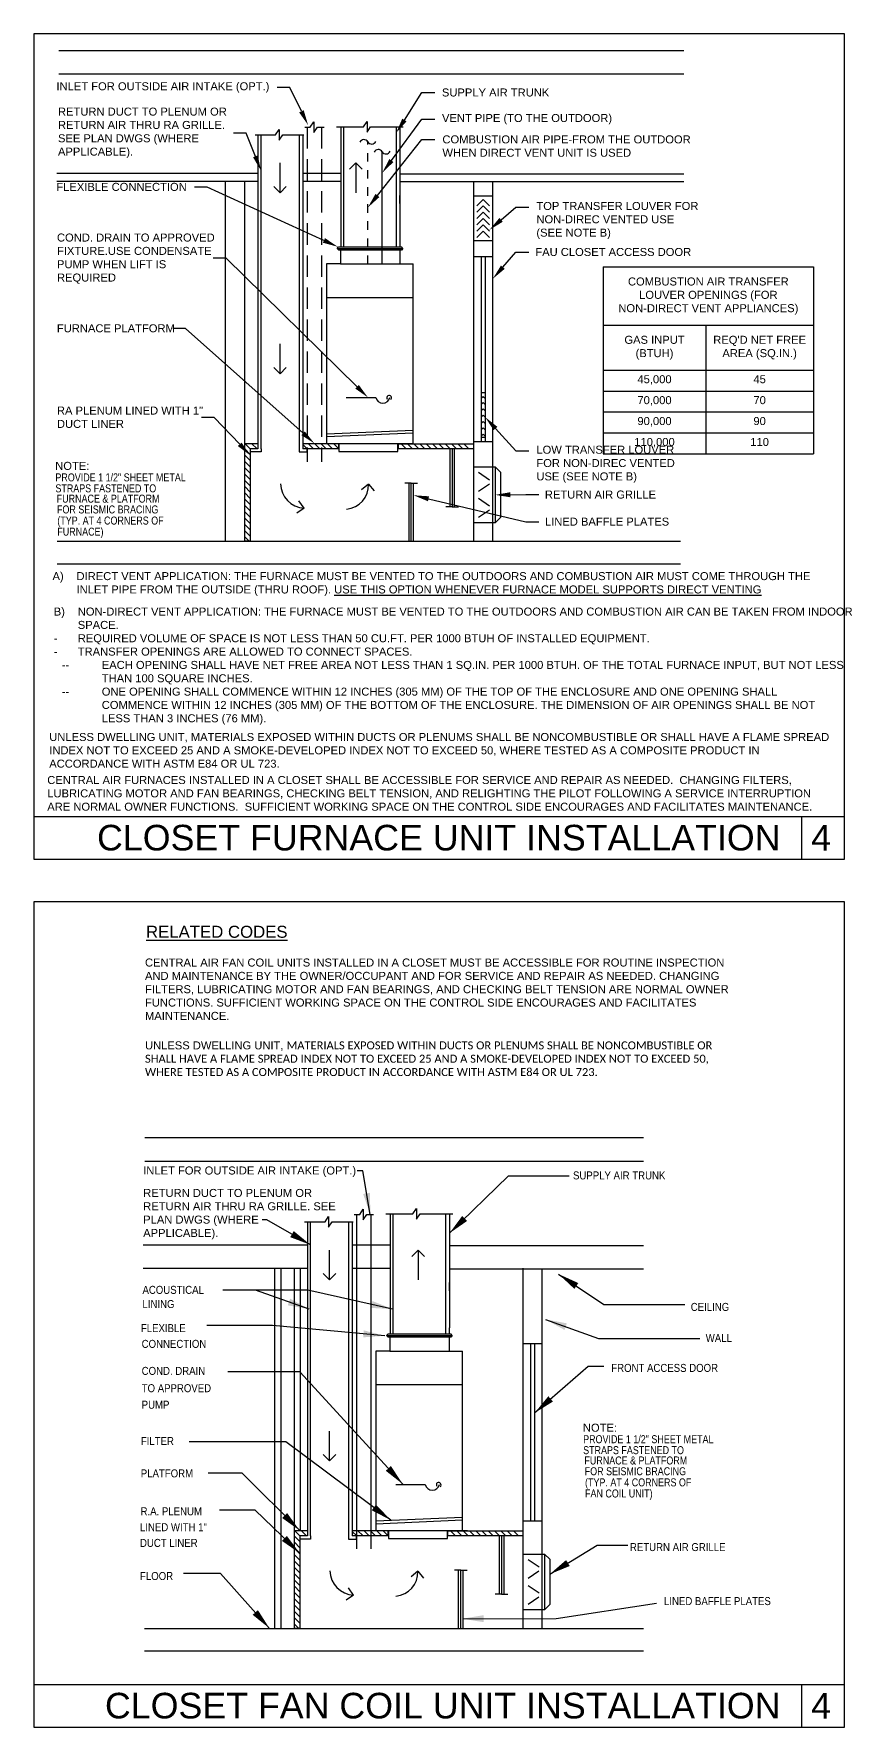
# Model space of a CAD drawing. Header units: inches. Extents: x -22 to 145, y -20 to 61.
# Drawn here: x 76.65 to 86.24, y 27.85 to 47.69 of the extents above; entities that cross this region are included whole.
import ezdxf
from ezdxf import colors
from ezdxf.entities.mleader import LeaderData, LeaderLine
from ezdxf.math import Vec2, Vec3

# ---------------------------------------------------------------- set-up
doc = ezdxf.new("R2010")
doc.units = ezdxf.units.IN
doc.header["$MEASUREMENT"] = 0
doc.linetypes.add('DASH', pattern=[0.25, 0.125, -0.125])
doc.linetypes.add('DASHED2', pattern=[0.375, 0.25, -0.125])
for name, color, linetype in [('GEC_BORDER', 2, 'Continuous'), ('M-DET-MEDIUM', 3, 'Continuous'), ('M-DET-TXT', 2, 'Continuous'), ('M-DET-WIDE', 255, 'Continuous'), ('M-text', 2, 'Continuous'), ('NORM', 3, 'Continuous'), ('TEXT', 2, 'Continuous')]:
    doc.layers.add(name, color=color, linetype=linetype)
doc.styles.add('ARC-TEXT', font='arial.ttf', dxfattribs={"width": 1.00018, "height": 0.0938})
doc.styles.get("Standard").update_dxf_attribs({"font": 'arial.ttf'})
doc.styles.add('TITLE1', font='arial.ttf')
doc.dimstyles.new('Standard 2', dxfattribs={"dimtxt": 0.18, "dimasz": 0.18, "dimexe": 0.18, "dimexo": 0.0625, "dimgap": 0.09, "dimtad": 0, "dimtih": 1, "dimtoh": 1, "dimdec": 4, "dimzin": 0, "dimdsep": 46, "dimtxsty": 'Standard', "dimcen": 0.09, "dimadec": 0, "dimazin": 0, "dimtfac": 1, "dimtdec": 4, "dimtofl": 0, "dimtmove": 0, "dimatfit": 3, "dimfxl": 1, "dimtolj": 1, "dimtzin": 0, "dimarcsym": 0})

# ---------------------------------------------------------------- blocks, each defined once
blk = doc.blocks.new('*X1106')
at = {"color": 0}
for p, q in [((747.1, 370.2), (741.4, 375.8)), ((754.1, 370.2), (748.5, 375.8)), ((761.2, 370.2), (755.6, 375.8)), ((768.3, 370.2), (762.6, 375.8)), ((775.4, 370.2), (769.7, 375.8)), ((782.4, 370.2), (776.8, 375.8)), ((789.5, 370.2), (783.8, 375.8)), ((796.6, 370.2), (790.9, 375.8)), ((803.6, 370.2), (798, 375.8)), ((810.7, 370.2), (805.1, 375.8)), ((817.8, 370.2), (812.1, 375.8))]:
    blk.add_line(p, q, dxfattribs=at)
blk = doc.blocks.new('*T1118')
at = {"layer": 'M-DET-TXT', "color": 0, "linetype": 'ByBlock', "lineweight": -2, "transparency": 16777216}
for p, q in [((0, 0), (2.465, 0)), ((0, 0), (0, -2.189)), ((2.465, 0), (2.465, -2.189)), ((0, -0.682), (2.465, -0.682)), ((1.202, -0.682), (1.202, -2.189)), ((0, -1.209), (2.465, -1.209)), ((0, -1.454), (2.465, -1.454)), ((0, -1.699), (2.465, -1.699)), ((0, -1.944), (2.465, -1.944)), ((0, -2.189), (2.465, -2.189))]:
    blk.add_line(p, q, dxfattribs=at)
at = {"layer": 'M-DET-TXT', "color": 0, "transparency": 16777216}
for s, insert, char_height, width, attachment_point in [('COMBUSTION AIR TRANSFER LOUVER OPENINGS (FOR NON-DIRECT VENT APPLIANCES)', (1.232, -0.341), 0.09375, 2.34452, 5), ('GAS INPUT (BTUH)', (0.601, -0.946), 0.09375, 1.08199, 5), ("REQ'D NET FREE AREA (SQ.IN.)", (1.833, -0.946), 0.09375, 1.14254, 5), ('45,000', (0.601, -1.269), 0.0938, 1.08199, 2), ('45', (1.833, -1.269), 0.0938, 1.14254, 2), ('70,000', (0.601, -1.514), 0.0938, 1.08199, 2), ('70', (1.833, -1.514), 0.0938, 1.14254, 2), ('90,000', (0.601, -1.759), 0.0938, 1.08199, 2), ('90', (1.833, -1.759), 0.0938, 1.14254, 2), ('110,000', (0.601, -2.004), 0.0938, 1.08199, 2), ('110', (1.833, -2.004), 0.0938, 1.14254, 2)]:
    blk.add_mtext(s, dxfattribs=dict(at, insert=insert, char_height=char_height, width=width, attachment_point=attachment_point))
blk = doc.blocks.new('*X1105')
at = {"color": 0}
for p, q in [((747.1, 370.2), (741.4, 375.8)), ((754.1, 370.2), (748.5, 375.8)), ((761.2, 370.2), (755.6, 375.8)), ((768.3, 370.2), (762.6, 375.8)), ((775.4, 370.2), (769.7, 375.8)), ((782.4, 370.2), (776.8, 375.8)), ((789.5, 370.2), (783.8, 375.8)), ((796.6, 370.2), (790.9, 375.8)), ((803.6, 370.2), (798, 375.8)), ((810.7, 370.2), (805.1, 375.8)), ((817.8, 370.2), (812.1, 375.8))]:
    blk.add_line(p, q, dxfattribs=at)

msp = doc.modelspace()

# ---------------------------------------------------------------- linework, layer by layer
at = {"layer": 'GEC_BORDER', "color": 3}
for p, q in [((76.6472, 38.51848), (86.1472, 38.51848)), ((85.6472, 38.01848), (85.6472, 38.51848)), ((76.6472, 28.34848), (86.1472, 28.34848)), ((85.6472, 27.84848), (85.6472, 28.34848))]:
    msp.add_line(p, q, dxfattribs=at)
for points in [[(76.6472, 38.01848), (86.1472, 38.01848), (86.1472, 47.68848), (76.6472, 47.68848)], [(76.6472, 27.84848), (86.1472, 27.84848), (86.1472, 37.51848), (76.6472, 37.51848)]]:
    msp.add_lwpolyline(points, close=True, dxfattribs=at)
at = {"layer": 'M-DET-MEDIUM', "color": 3}
for p, q in [((79.27326, 46.50687), (79.27326, 42.82584)), ((79.30928, 42.82584), (79.30928, 46.50687)), ((79.7552, 46.50687), (79.7552, 42.82584)), ((79.80007, 46.50687), (79.80007, 42.82584)), ((79.53207, 45.82727), (79.53207, 46.17553)), ((80.42027, 46.17553), (80.34638, 46.10164)), ((80.42027, 46.17553), (80.42027, 45.82727)), ((80.42027, 46.17553), (80.49415, 46.10164)), ((78.89288, 42.889), (78.89288, 45.963)), ((79.1208, 42.889), (79.1208, 45.963)), ((79.53207, 45.82727), (79.45818, 45.90116)), ((79.53207, 45.82727), (79.60595, 45.90116)), ((81.80021, 45.963), (81.80021, 45.26339)), ((82.02602, 45.26339), (82.02602, 45.95678)), ((82.02602, 45.78651), (81.80021, 45.78651)), ((81.83957, 45.67344), (81.91311, 45.74698)), ((81.83957, 45.5999), (81.91311, 45.67344)), ((81.91311, 45.74698), (81.98665, 45.67344)), ((81.91311, 45.67344), (81.98665, 45.5999)), ((81.83957, 45.52636), (81.91311, 45.5999)), ((81.83957, 45.45282), (81.91311, 45.52636)), ((81.83957, 45.37787), (81.91311, 45.45141)), ((81.91311, 45.5999), (81.98665, 45.52636)), ((81.91311, 45.52636), (81.98665, 45.45282)), ((81.91311, 45.45141), (81.98665, 45.37787)), ((81.80021, 45.26339), (81.80021, 41.74268)), ((82.02602, 45.26339), (81.80021, 45.26339)), ((81.83957, 45.30433), (81.91311, 45.37787)), ((81.91311, 45.37787), (81.98665, 45.30433)), ((82.02602, 41.74268), (82.02602, 45.26339)), ((81.80021, 45.07951), (82.02602, 45.07951)), ((81.88976, 45.07951), (81.88976, 42.91035)), ((81.93595, 45.07951), (81.93595, 42.91035)), ((79.53207, 43.70639), (79.53207, 44.05464)), ((79.53207, 43.70639), (79.45818, 43.78027)), ((79.53207, 43.70639), (79.60595, 43.78027)), ((81.93595, 43.48081), (81.88976, 43.48081)), ((81.88976, 43.41792), (81.91311, 43.44127)), ((81.88976, 43.34438), (81.91311, 43.36774)), ((81.88976, 43.27084), (81.91311, 43.2942)), ((81.91311, 43.44127), (81.93595, 43.41843)), ((81.91311, 43.36774), (81.93595, 43.34489)), ((81.91311, 43.2942), (81.93595, 43.27136)), ((81.88976, 43.1973), (81.91311, 43.22066)), ((81.88976, 43.12236), (81.91311, 43.14571)), ((81.88976, 43.04882), (81.91311, 43.07217)), ((81.91311, 43.22066), (81.93595, 43.19782)), ((81.91311, 43.14571), (81.93595, 43.12287)), ((81.91311, 43.07217), (81.93595, 43.04933)), ((79.1208, 41.74268), (79.1208, 42.889)), ((79.1208, 42.889), (79.27326, 42.889)), ((79.18397, 42.82584), (79.12081, 42.889)), ((79.26276, 42.82584), (79.1996, 42.889)), ((79.80007, 42.889), (80.2179, 42.889)), ((79.85202, 42.82584), (79.80007, 42.87779)), ((79.92567, 42.82584), (79.86251, 42.889)), ((79.99933, 42.82584), (79.93617, 42.889)), ((80.07299, 42.82584), (80.00983, 42.889)), ((80.14664, 42.82584), (80.08348, 42.889)), ((80.2203, 42.82584), (80.15714, 42.889)), ((80.2179, 42.88566), (80.21456, 42.889)), ((80.2179, 42.889), (80.2179, 42.82584)), ((80.22218, 42.88648), (80.22218, 42.7951)), ((80.91448, 42.7951), (80.91448, 42.88648)), ((80.92115, 42.88479), (81.80021, 42.88479)), ((80.92115, 42.82584), (80.92115, 42.88479)), ((81.80021, 42.91035), (82.02602, 42.91035)), ((81.88976, 42.97528), (81.91311, 42.99863)), ((81.93595, 42.95769), (81.88976, 42.95769)), ((81.91311, 42.99863), (81.93595, 42.97579)), ((79.18397, 42.76184), (79.1208, 42.825)), ((79.18397, 42.68818), (79.1208, 42.75135)), ((79.18397, 42.61452), (79.1208, 42.67769)), ((79.18397, 42.82584), (79.18397, 41.74268)), ((79.27326, 42.82584), (79.18397, 42.82584)), ((79.30928, 42.78982), (79.18397, 42.78982)), ((79.30928, 42.82584), (79.30928, 42.78982)), ((79.7552, 42.82584), (79.7552, 42.78982)), ((79.7552, 42.78982), (79.85049, 42.78982)), ((80.2179, 42.82584), (79.80007, 42.82584)), ((79.85049, 42.78982), (79.85049, 42.82584)), ((81.80021, 42.82584), (80.92115, 42.82584)), ((81.52179, 42.82554), (81.52179, 42.14515)), ((81.54833, 42.82584), (81.54833, 42.14515)), ((81.57486, 42.82554), (81.57486, 42.14515)), ((79.18397, 42.54087), (79.1208, 42.60403)), ((79.18397, 42.46721), (79.1208, 42.53037)), ((79.18397, 42.39355), (79.1208, 42.45672)), ((79.18397, 42.31989), (79.1208, 42.38306)), ((79.18397, 42.24624), (79.1208, 42.3094)), ((80.56833, 42.41232), (80.48829, 42.34516)), ((80.56833, 42.41232), (80.63549, 42.33227)), ((81.07071, 42.42337), (80.99642, 42.42337)), ((81.04418, 41.74299), (81.04418, 42.42337)), ((81.07071, 42.42337), (81.14501, 42.42337)), ((81.07071, 41.74268), (81.07071, 42.42337)), ((81.09725, 41.74299), (81.09725, 42.42337)), ((79.18397, 42.17258), (79.1208, 42.23575)), ((79.18397, 42.09892), (79.1208, 42.16209)), ((79.18397, 42.02527), (79.1208, 42.08843)), ((79.81452, 42.13249), (79.72962, 42.07159)), ((79.81452, 42.13249), (79.75362, 42.2174)), ((81.54833, 42.14515), (81.47403, 42.14515)), ((81.54833, 42.14515), (81.62262, 42.14515)), ((79.18397, 41.95161), (79.1208, 42.01478)), ((79.18397, 41.87795), (79.1208, 41.94112)), ((79.18397, 41.8043), (79.1208, 41.86746)), ((79.17193, 41.74268), (79.1208, 41.7938)), ((79.18397, 41.74268), (79.1208, 41.74268))]:
    msp.add_line(p, q, dxfattribs=at)
at = {"layer": 'M-DET-MEDIUM', "color": 3, "linetype": 'DASHED2'}
for p, q in [((79.85049, 46.59352), (79.85049, 42.67326)), ((80.01716, 46.59352), (80.01716, 42.67326))]:
    msp.add_line(p, q, dxfattribs=at)
at = {"layer": 'M-DET-MEDIUM'}
for p, q in [((78.895, 45.963), (79.1208, 45.963)), ((79.85271, 33.76956), (79.85271, 30.08853)), ((79.88874, 30.08853), (79.88874, 33.76956)), ((80.33466, 33.76956), (80.33466, 30.08853)), ((80.37953, 33.76956), (80.37953, 30.08853)), ((80.42995, 33.85621), (80.42995, 29.93595)), ((80.59662, 33.85621), (80.59662, 29.93595)), ((80.11152, 33.08996), (80.11152, 33.43822)), ((81.15243, 33.43822), (81.07855, 33.36433)), ((81.15243, 33.43822), (81.15243, 33.08996)), ((81.15243, 33.43822), (81.22632, 33.36433)), ((79.47234, 30.15169), (79.47234, 33.22569)), ((79.54516, 29.00537), (79.54516, 33.22569)), ((79.70026, 30.15169), (79.70026, 33.22569)), ((79.77308, 30.15169), (79.77308, 33.22569)), ((80.11152, 33.08996), (80.03764, 33.16385)), ((80.11152, 33.08996), (80.18541, 33.16385)), ((82.37967, 32.52608), (82.37967, 29.00537)), ((82.37967, 32.3422), (82.60547, 32.3422)), ((82.46922, 32.3422), (82.46922, 30.26506)), ((82.51541, 32.3422), (82.51541, 30.26506)), ((82.60547, 29.00537), (82.60547, 32.52608)), ((80.11152, 30.96908), (80.11152, 31.31733)), ((80.11152, 30.96908), (80.03764, 31.04296)), ((80.11152, 30.96908), (80.18541, 31.04296)), ((79.47234, 29.00217), (79.47234, 30.15169)), ((79.70026, 29.00537), (79.70026, 30.15169)), ((79.76343, 30.08853), (79.70026, 30.15169)), ((79.70026, 30.15169), (79.85271, 30.15169)), ((79.76343, 30.02453), (79.70026, 30.08769)), ((79.76343, 29.95087), (79.70026, 30.01404)), ((79.76343, 30.08853), (79.76343, 29.00537)), ((79.85271, 30.08853), (79.76343, 30.08853)), ((79.88874, 30.05251), (79.76343, 30.05251)), ((79.84222, 30.08853), (79.77906, 30.15169)), ((79.88874, 30.08853), (79.88874, 30.05251)), ((80.33466, 30.08853), (80.33466, 30.05251)), ((80.33466, 30.05251), (80.42995, 30.05251)), ((80.37953, 30.15169), (80.79736, 30.15169)), ((80.43147, 30.08853), (80.37953, 30.14048)), ((80.79736, 30.08853), (80.37953, 30.08853)), ((80.42995, 30.05251), (80.42995, 30.08853)), ((80.50513, 30.08853), (80.44197, 30.15169)), ((80.57879, 30.08853), (80.51563, 30.15169)), ((80.65244, 30.08853), (80.58928, 30.15169)), ((80.7261, 30.08853), (80.66294, 30.15169)), ((80.79976, 30.08853), (80.7366, 30.15169)), ((80.79736, 30.15169), (80.79736, 30.08853)), ((81.5006, 30.14748), (82.37967, 30.14748)), ((81.5006, 30.08853), (81.5006, 30.14748)), ((82.37967, 30.08853), (81.5006, 30.08853)), ((82.10125, 30.08823), (82.10125, 29.40784)), ((82.12778, 30.08853), (82.12778, 29.40784)), ((82.15432, 30.08823), (82.15432, 29.40784)), ((79.76343, 29.87721), (79.70026, 29.94038)), ((79.76343, 29.80356), (79.70026, 29.86672)), ((79.76343, 29.50893), (79.70026, 29.57209)), ((81.14779, 29.67501), (81.06774, 29.60785)), ((81.14779, 29.67501), (81.21495, 29.59496)), ((81.65017, 29.68607), (81.57587, 29.68607)), ((81.62364, 29.00568), (81.62364, 29.68607)), ((81.65017, 29.68607), (81.72446, 29.68607)), ((81.65017, 29.00537), (81.65017, 29.68607)), ((81.6767, 29.00568), (81.6767, 29.68607)), ((79.76343, 29.43527), (79.70026, 29.49844)), ((79.76343, 29.36161), (79.70026, 29.42478)), ((80.39398, 29.39518), (80.30907, 29.33428)), ((80.39398, 29.39518), (80.33307, 29.48009)), ((82.12778, 29.40784), (82.05349, 29.40784)), ((82.12778, 29.40784), (82.20208, 29.40784)), ((79.76343, 29.28796), (79.70026, 29.35112)), ((79.76343, 29.2143), (79.70026, 29.27747)), ((79.76343, 29.14064), (79.70026, 29.20381)), ((79.76343, 29.06699), (79.70026, 29.13015)), ((79.75138, 29.00537), (79.70026, 29.0565))]:
    msp.add_line(p, q, dxfattribs=at)
at = {"layer": 'M-DET-MEDIUM', "color": 3}
for points in [[(79.82144, 46.59352), (79.88719, 46.59352), (79.92886, 46.65602), (79.92886, 46.53102), (79.97053, 46.59352), (80.04987, 46.59352)], [(80.19247, 46.59821), (80.51013, 46.59821), (80.55179, 46.66071), (80.55179, 46.53571), (80.59346, 46.59821), (80.97675, 46.59821)], [(79.23943, 46.50687), (79.48043, 46.50687), (79.5221, 46.56937), (79.5221, 46.44437), (79.56376, 46.50687), (79.81042, 46.50687)]]:
    msp.add_lwpolyline(points, dxfattribs=at)
at = {"layer": 'M-DET-MEDIUM'}
for points in [[(79.81888, 33.76956), (80.05989, 33.76956), (80.10155, 33.83206), (80.10155, 33.70706), (80.14322, 33.76956), (80.38987, 33.76956)], [(80.4009, 33.85621), (80.46665, 33.85621), (80.50832, 33.91871), (80.50832, 33.79371), (80.54998, 33.85621), (80.62932, 33.85621)], [(80.77192, 33.8609), (81.08958, 33.8609), (81.13125, 33.9234), (81.13125, 33.7984), (81.17292, 33.8609), (81.5562, 33.8609)]]:
    msp.add_lwpolyline(points, dxfattribs=at)
at = {"layer": 'M-DET-MEDIUM', "color": 3}
for centre, radius, start, end in [((79.82787, 42.4218), 0.28962, 180.741814, 267.357835), ((80.28595, 42.40156), 0.28259, 275.194892, 2.182092)]:
    msp.add_arc(centre, radius, start, end, dxfattribs=at)
at = {"layer": 'M-DET-MEDIUM'}
for centre, radius, start, end in [((80.40733, 29.68449), 0.28962, 180.741814, 267.357835), ((80.8654, 29.66425), 0.28259, 275.194892, 2.182092)]:
    msp.add_arc(centre, radius, start, end, dxfattribs=at)
at = {"layer": 'M-DET-WIDE'}
for p, q in [((76.93952, 47.49267), (84.26369, 47.49267)), ((76.93952, 47.21872), (84.26369, 47.21872)), ((80.24319, 46.59821), (80.24319, 45.19334)), ((80.27922, 45.19334), (80.27922, 46.59821)), ((80.89298, 46.59821), (80.89298, 45.19334)), ((80.93785, 46.59821), (80.93785, 45.26339)), ((76.91462, 46.05495), (79.27326, 46.05495)), ((79.80007, 46.05495), (80.24319, 46.05495)), ((80.93785, 46.04873), (84.26369, 46.04873)), ((76.91462, 45.963), (79.27326, 45.963)), ((79.80007, 45.963), (80.24319, 45.963)), ((80.93785, 45.95678), (84.26369, 45.95678)), ((80.93879, 45.19334), (80.93879, 45.26339)), ((80.202, 45.17421), (80.219, 45.19334)), ((80.202, 45.17421), (80.97118, 45.17421)), ((80.22113, 45.15508), (80.202, 45.17421)), ((80.219, 45.19334), (80.95419, 45.19334)), ((80.95419, 45.15508), (80.22113, 45.15508)), ((80.24027, 45.15508), (80.24027, 44.9921)), ((80.93879, 44.9921), (80.93879, 45.15508)), ((80.97118, 45.17421), (80.95419, 45.19334)), ((80.97118, 45.17421), (80.95419, 45.15508)), ((80.07556, 44.9921), (80.07556, 42.88965)), ((80.24027, 44.9921), (80.07556, 44.9921)), ((80.24027, 44.9921), (81.09234, 44.9921)), ((81.09287, 44.98241), (81.09287, 44.99205)), ((81.09287, 42.88965), (81.09287, 44.98241)), ((80.07887, 44.60091), (81.09287, 44.60091)), ((80.30926, 43.42763), (80.6537, 43.42763)), ((80.07556, 43.00255), (81.09287, 43.04664)), ((80.07556, 42.96948), (81.09287, 43.01357)), ((80.07556, 42.88965), (81.09287, 42.88965)), ((80.22218, 42.7951), (80.91448, 42.7951)), ((81.80021, 42.6135), (82.05257, 42.6135)), ((81.85941, 42.55152), (81.98818, 42.46331)), ((82.05257, 42.6135), (82.11457, 42.5539)), ((82.05257, 42.6135), (82.05257, 41.9603)), ((82.11457, 42.5539), (82.11457, 42.02228)), ((81.9858, 42.41325), (81.85941, 42.32743)), ((81.85941, 42.24637), (81.98818, 42.15816)), ((81.9858, 42.1081), (81.85941, 42.02228)), ((82.05257, 41.9603), (81.80021, 41.9603)), ((82.11457, 42.02228), (82.05257, 41.9603)), ((76.92029, 41.74268), (84.22722, 41.74268)), ((76.92029, 41.47875), (84.22722, 41.47875)), ((77.94737, 34.75537), (83.79299, 34.75537)), ((77.94737, 34.48141), (83.79299, 34.48141)), ((80.82265, 33.8609), (80.82265, 32.45603)), ((80.85867, 32.45603), (80.85867, 33.8609)), ((81.47243, 33.8609), (81.47243, 32.45603)), ((81.51731, 33.8609), (81.51731, 32.52608)), ((77.92837, 33.49964), (79.85271, 33.49964)), ((80.37953, 33.49964), (80.82265, 33.49964)), ((81.51731, 33.49342), (83.79299, 33.49342)), ((77.92837, 33.22569), (79.85271, 33.22569)), ((80.37953, 33.22569), (80.82265, 33.22569)), ((81.51731, 33.21947), (83.79299, 33.21947)), ((81.51731, 32.96207), (81.51731, 33.05896)), ((80.78146, 32.4369), (80.79846, 32.45603)), ((80.78146, 32.4369), (81.55064, 32.4369)), ((80.80058, 32.41777), (80.78146, 32.4369)), ((80.79846, 32.45603), (81.53364, 32.45603)), ((81.53364, 32.41777), (80.80058, 32.41777)), ((80.81973, 32.41777), (80.81973, 32.25479)), ((81.51824, 32.45603), (81.51824, 32.52608)), ((81.51824, 32.25479), (81.51824, 32.41777)), ((81.55064, 32.4369), (81.53364, 32.45603)), ((81.55064, 32.4369), (81.53364, 32.41777)), ((80.65502, 32.25479), (80.65502, 30.15234)), ((80.81973, 32.25479), (80.65502, 32.25479)), ((80.81973, 32.25479), (81.67179, 32.25479)), ((81.67232, 30.15234), (81.67232, 32.2451)), ((80.65832, 31.86361), (81.67232, 31.86361)), ((80.88871, 30.69032), (81.23315, 30.69032)), ((80.65502, 30.26524), (81.67232, 30.30933)), ((80.65502, 30.23217), (81.67232, 30.27627)), ((80.65502, 30.15234), (81.73045, 30.15234)), ((80.80164, 30.14917), (80.80164, 30.05779)), ((80.80164, 30.05779), (81.49394, 30.05779)), ((81.49394, 30.05779), (81.49394, 30.14917)), ((82.37967, 29.87619), (82.63202, 29.87619)), ((82.43887, 29.81421), (82.56764, 29.726)), ((82.63202, 29.87619), (82.69402, 29.81659)), ((82.63202, 29.87619), (82.63202, 29.22299)), ((82.69402, 29.81659), (82.69402, 29.28497)), ((82.56525, 29.67594), (82.43887, 29.59012)), ((82.43887, 29.50906), (82.56764, 29.42086)), ((82.56525, 29.37079), (82.43887, 29.28497)), ((82.63202, 29.22299), (82.37967, 29.22299)), ((82.69402, 29.28497), (82.63202, 29.22299)), ((77.94418, 29.00537), (83.79299, 29.00537)), ((77.94418, 28.74145), (83.79299, 28.74145))]:
    msp.add_line(p, q, dxfattribs=at)
for centre, radius, start, end in [((80.81224, 43.42486), 0.02791, 307.030555, 215.023505), ((80.7372, 43.4485), 0.08607, 194.034143, 345.965857), ((81.31665, 30.7112), 0.08607, 194.034143, 345.965857), ((81.39169, 30.68755), 0.02791, 307.030555, 215.023505)]:
    msp.add_arc(centre, radius, start, end, dxfattribs=at)
at = {"layer": 'NORM', "linetype": 'DASH', "ltscale": 0.5}
msp.add_line((80.56163, 44.9921), (80.56163, 46.42366), dxfattribs=at)
at = {"layer": 'NORM'}
for p, q in [((80.72992, 44.9921), (80.72992, 46.30758)), ((80.93785, 45.69938), (80.93785, 45.79627)), ((78.89288, 41.73948), (78.89288, 42.889)), ((82.37967, 33.22569), (82.37967, 32.52608)), ((82.60547, 32.52608), (82.60547, 33.21947)), ((81.67232, 32.2451), (81.67232, 32.25474)), ((82.37967, 30.26506), (82.60547, 30.26506)), ((80.79736, 30.14835), (80.79402, 30.15169)), ((79.76343, 29.7299), (79.70026, 29.79307)), ((79.76343, 29.65624), (79.70026, 29.71941)), ((79.76343, 29.58259), (79.70026, 29.64575)), ((79.76343, 29.00537), (79.70026, 29.00537))]:
    msp.add_line(p, q, dxfattribs=at)
for centre, radius, start, end in [((80.51611, 46.39708), 0.05272, 30.280223, 156.201539), ((80.60615, 46.44884), 0.05108, 209.353977, 337.277915), ((80.6844, 46.281), 0.05272, 30.280223, 156.201539), ((80.77444, 46.33276), 0.05108, 209.353977, 337.277915)]:
    msp.add_arc(centre, radius, start, end, dxfattribs=at)

# ---------------------------------------------------------------- block references
msp.add_blockref('*T1118', (83.32016, 44.95761))
at = {"layer": 'M-DET-MEDIUM', "color": 3, "xscale": 0.01041666666787933, "yscale": 0.01041666666787933, "zscale": 0.01041666666787933}
msp.add_blockref('*X1106', (73.2281, 38.97004), dxfattribs=at)
at = {"layer": 'M-DET-MEDIUM', "xscale": 0.01041666666787933, "yscale": 0.01041666666787933, "zscale": 0.01041666666787933}
msp.add_blockref('*X1105', (73.80756, 26.23273), dxfattribs=at)

# ---------------------------------------------------------------- texts
at = {"layer": 'M-DET-TXT', "style": 'ARC-TEXT'}
msp.add_text('NOTE:', height=0.09375, dxfattribs=at).set_placement((76.89731, 42.57978))
at = {"layer": 'M-DET-TXT', "style": 'ARC-TEXT', "width": 0.8}
for s, p in [('PROVIDE 1 1/2" SHEET METAL ', (76.89995, 42.44492)), ('STRAPS FASTENED TO ', (76.89995, 42.31655)), ('FURNACE & PLATFORM ', (76.91483, 42.19574)), ('FOR SEISMIC BRACING', (76.91855, 42.06929)), ('(TYP. AT 4 CORNERS OF', (76.92228, 41.93912)), ('FURNACE)', (76.92228, 41.80896))]:
    msp.add_text(s, height=0.09375, dxfattribs=at).set_placement(p)
at = {"layer": 'M-DET-TXT'}
for s, insert, char_height, width, attachment_point, style in [('\\pi-0.28125,l0.375,t0.375;A)^IDIRECT VENT APPLICATION: THE FURNACE MUST BE VENTED TO THE OUTDOORS AND COMBUSTION AIR MUST COME THROUGH THE INLET PIPE FROM THE OUTSIDE (THRU ROOF). {\\LUSE THIS OPTION WHENEVER FURNACE MODEL SUPPORTS DIRECT VENTING}', (76.77207, 41.38188), 0.09375, 9.1676234, 1, 'ARC-TEXT'), ('\\pi-0.28125,l0.375,t0.375;B)^INON-DIRECT VENT APPLICATION: THE FURNACE MUST BE VENTED TO THE OUTDOORS AND COMBUSTION AIR CAN BE TAKEN FROM INDOOR SPACE. \\P-^IREQUIRED VOLUME OF SPACE IS NOT LESS THAN 50 CU.FT. PER 1000 BTUH OF INSTALLED EQUIPMENT.\\P-^ITRANSFER OPENINGS ARE ALLOWED TO CONNECT SPACES.\\P\\pi-0.46875,l0.65625,t0.65625;--^IEACH OPENING SHALL HAVE NET FREE AREA NOT LESS THAN 1 SQ.IN. PER 1000 BTUH. OF THE TOTAL FURNACE INPUT, BUT NOT LESS THAN 100 SQUARE INCHES.\\P--^IONE OPENING SHALL COMMENCE WITHIN 12 INCHES (305 MM) OF THE TOP OF THE ENCLOSURE AND ONE OPENING SHALL COMMENCE WITHIN 12 INCHES (305 MM) OF THE BOTTOM OF THE ENCLOSURE. THE DIMENSION OF AIR OPENINGS SHALL BE NOT LESS THAN 3 INCHES (76 MM).', (76.78679, 40.96638), 0.09375, 9.3604087, 1, 'ARC-TEXT'), ('UNLESS DWELLING UNIT, MATERIALS EXPOSED WITHIN DUCTS OR PLENUMS SHALL BE NONCOMBUSTIBLE OR SHALL HAVE A FLAME SPREAD INDEX NOT TO EXCEED 25 AND A SMOKE-DEVELOPED INDEX NOT TO EXCEED 50, WHERE TESTED AS A COMPOSITE PRODUCT IN {\\H1.15592x; }ACCORDANCE WITH ASTM E84 OR UL 723.{\\H1.10395x; }', (76.82754, 39.49698), 0.09375, 9.2486367, 1, 'ARC-TEXT'), ('CENTRAL AIR FURNACES INSTALLED IN A CLOSET SHALL BE ACCESSIBLE FOR SERVICE AND REPAIR AS NEEDED.  CHANGING FILTERS, LUBRICATING MOTOR AND FAN BEARINGS, CHECKING BELT TENSION, AND RELIGHTING THE PILOT FOLLOWING A SERVICE INTERRUPTION ARE NORMAL OWNER FUNCTIONS.  SUFFICIENT WORKING SPACE ON THE CONTROL SIDE ENCOURAGES AND FACILITATES MAINTENANCE.', (76.80423, 38.99267), 0.09375, 9.1530114, 1, 'ARC-TEXT'), ('CLOSET FURNACE UNIT INSTALLATION', (85.3972, 38.26848), 0.3, 9.078125, 6, 'TITLE1'), ('4', (85.98994, 38.26848), 0.3, 9.078125, 6, 'TITLE1'), ('CLOSET FAN COIL UNIT INSTALLATION', (85.3972, 28.09848), 0.3, 9.078125, 6, 'TITLE1'), ('4', (85.98994, 28.09848), 0.3, 9.078125, 6, 'TITLE1')]:
    msp.add_mtext(s, dxfattribs=dict(at, insert=insert, char_height=char_height, width=width, attachment_point=attachment_point, style=style))
at = {"layer": 'M-text', "style": 'ARC-TEXT', "width": 0.86}
for s, p in [('SUPPLY AIR TRUNK ', (82.96593, 34.26612)), ('ACOUSTICAL', (77.92012, 32.92511)), ('LINING', (77.92012, 32.75885)), ('CEILING', (84.34613, 32.72541)), ('FLEXIBLE', (77.90171, 32.47695)), ('CONNECTION', (77.91084, 32.29244)), ('WALL', (84.52126, 32.36107)), ('COND. DRAIN', (77.91092, 31.97566)), ('FRONT ACCESS DOOR', (83.41438, 32.01065)), ('TO APPROVED', (77.91092, 31.77292)), ('PUMP', (77.91092, 31.57929)), ('FILTER', (77.90074, 31.15364)), ('PLATFORM', (77.90029, 30.7748)), ('R.A. PLENUM', (77.89797, 30.33063)), ('LINED WITH 1"', (77.89089, 30.14459)), ('DUCT LINER', (77.89089, 29.96008)), ('RETURN AIR GRILLE ', (83.63327, 29.91144)), ('FLOOR', (77.89131, 29.57216)), ('LINED BAFFLE PLATES ', (84.03259, 29.27854))]:
    msp.add_text(s, height=0.09375, dxfattribs=at).set_placement(p)
at = {"layer": 'M-text', "char_height": 0.09375, "attachment_point": 1, "style": 'ARC-TEXT'}
for s, insert, width in [('INLET FOR OUTSIDE AIR INTAKE (OPT.)', (77.9285, 34.41748), 2.5083632), ('RETURN DUCT TO PLENUM OR RETURN AIR THRU RA GRILLE. SEE PLAN DWGS (WHERE\\PAPPLICABLE).', (77.9285, 34.15451), 2.5380001)]:
    msp.add_mtext(s, dxfattribs=dict(at, insert=insert, width=width))
at = {"layer": 'TEXT', "style": 'ARC-TEXT'}
for s, height, p in [('%%URELATED CODES', 0.140625, (77.96157, 37.09754)), ('NOTE:', 0.09375, (83.08209, 31.31015))]:
    msp.add_text(s, height=height, dxfattribs=at).set_placement(p)
at = {"layer": 'TEXT', "style": 'ARC-TEXT', "width": 0.8}
for s, p in [('PROVIDE 1 1/2" SHEET METAL ', (83.08473, 31.17529)), ('STRAPS FASTENED TO ', (83.08473, 31.04692)), ('FURNACE & PLATFORM ', (83.09961, 30.92611)), ('FOR SEISMIC BRACING', (83.10334, 30.79966)), ('(TYP. AT 4 CORNERS OF', (83.10706, 30.66949)), ('FAN COIL UNIT)', (83.10706, 30.53932))]:
    msp.add_text(s, height=0.09375, dxfattribs=at).set_placement(p)
at = {"layer": 'TEXT', "linetype": 'Continuous', "char_height": 0.09375, "width": 6.8670241, "attachment_point": 1, "style": 'ARC-TEXT'}
for s, insert in [('CENTRAL AIR FAN COIL UNITS INSTALLED IN A CLOSET MUST BE ACCESSIBLE FOR ROUTINE INSPECTION AND MAINTENANCE BY THE OWNER/OCCUPANT AND FOR SERVICE AND REPAIR AS NEEDED. CHANGING FILTERS, LUBRICATING MOTOR AND FAN BEARINGS, AND CHECKING BELT TENSION ARE NORMAL OWNER FUNCTIONS. SUFFICIENT WORKING SPACE ON THE CONTROL SIDE ENCOURAGES AND FACILITATES MAINTENANCE.', (77.94983, 36.85423)), ('UNLESS DWELLING UNIT, {\\fCalibri|b0|i0|c0|p34;MATERIALS EXPOSED WITHIN DUCTS OR PLENUMS SHALL BE NONCOMBUSTIBLE OR SHALL HAVE A FLAME SPREAD INDEX NOT TO EXCEED 25 AND A SMOKE-DEVELOPED INDEX NOT TO EXCEED 50, \\H1.1479x; \\H0.87116x;WHERE TESTED AS A COMPOSITE PRODUCT IN ACCORDANCE WITH ASTM E84 OR UL 723.\\H1.09614x; }', (77.94983, 35.88343))]:
    msp.add_mtext(s, dxfattribs=dict(at, insert=insert))

# ---------------------------------------------------------------- leaders
at = {"layer": 'M-DET-TXT'}
for points in [[(80.58965, 33.85621), (80.50149, 34.36587), (80.43687, 34.36587)], [(81.51731, 33.63467), (82.20966, 34.30826), (82.92006, 34.30826)], [(79.88874, 33.50001), (79.37902, 33.79446), (79.32407, 33.79446)], [(82.79716, 33.15641), (83.32803, 32.80228), (84.27812, 32.80228)], [(80.8512, 32.74652), (79.8572, 32.96724), (78.86321, 32.96724)], [(79.87328, 32.74652), (79.24558, 32.96724), (78.86321, 32.96724)], [(80.75916, 32.43384), (79.44304, 32.55339), (78.67255, 32.55339)], [(82.6449, 32.6258), (83.26629, 32.40179), (84.4529, 32.40179)], [(80.97084, 30.69568), (79.76517, 32.01079), (78.92224, 32.01079)], [(82.51618, 31.52956), (83.14202, 32.07912), (83.32653, 32.07912)], [(80.83279, 30.27264), (79.5995, 31.1923), (78.46831, 31.1923)], [(79.76343, 30.15169), (79.0887, 30.82443), (78.68834, 30.82443)], [(79.76343, 29.88638), (79.23956, 30.39219), (78.82285, 30.39219)], [(82.69319, 29.64058), (83.24949, 29.98169), (83.60983, 29.98169)], [(79.40914, 29.00537), (78.8356, 29.64727), (78.39969, 29.64727)], [(81.66908, 29.11889), (82.76813, 29.121), (83.94506, 29.30153)]]:
    msp.add_leader(points, dimstyle='Standard 2', override={"dimasz": 0.25, "dimgap": 0.09, "dimtad": 0}, dxfattribs=at)
ml = msp.add_multileader_mtext('Standard', dxfattribs=at)
ml.set_content('INLET FOR OUTSIDE AIR INTAKE (OPT.)', color=256)
ml.set_leader_properties()
ml.build(insert=Vec2(0, 0))
ml.multileader.update_dxf_attribs({"text_right_attachment_type": 2, "dogleg_length": 0.36, "arrow_head_size": 0.18})
ctx = ml.context
ctx.base_point, ctx.char_height, ctx.arrow_head_size, ctx.landing_gap_size, ctx.plane_origin = Vec3(76.83866, 47.06068), 0.09375, 0.18, 0.09, Vec3(79.86157, 46.6194)
ctx.right_attachment, ctx.text_align_type = 2, 2
notes = []
notes.append((ctx, [(0, (1, 1, 0), (79.64748, 47.05985), (-1, 0), 0.14988, [(0, [(79.86157, 46.6194)], 0, [])])]))
ctx.mtext.insert, ctx.mtext.alignment, ctx.mtext.flow_direction = Vec3(79.4076, 47.12134), 3, 5
ml = msp.add_multileader_mtext('Standard', dxfattribs=at)
ml.set_content('SUPPLY AIR TRUNK', color=256)
ml.set_leader_properties()
ml.build(insert=Vec2(0, 0))
ml.multileader.update_dxf_attribs({"text_right_attachment_type": 2, "dogleg_length": 0.14988, "arrow_head_size": 0.18})
ctx = ml.context
ctx.base_point, ctx.char_height, ctx.arrow_head_size, ctx.landing_gap_size, ctx.plane_origin = Vec3(81.34539, 47.00101), 0.09375, 0.18, 0.09, Vec3(80.93785, 46.37198)
ctx.right_attachment, ctx.text_align_type = 2, 2
notes.append((ctx, [(0, (1, 1, 0), (81.19551, 47.00101), (1, 0), 0.14988, [(0, [(80.89298, 46.52732)], 0, [])])]))
ctx.mtext.insert, ctx.mtext.alignment, ctx.mtext.flow_direction = Vec3(82.68829, 47.04868), 3, 5
ml = msp.add_multileader_mtext('Standard', dxfattribs=at)
ml.set_content('RETURN DUCT TO PLENUM OR RETURN AIR THRU RA GRILLE. SEE PLAN DWGS (WHERE APPLICABLE).', color=256)
ml.set_leader_properties()
ml.build(insert=Vec2(0, 0))
ml.multileader.update_dxf_attribs({"text_right_attachment_type": 2, "dogleg_length": 0.36, "arrow_head_size": 0.18})
ctx = ml.context
ctx.base_point, ctx.char_height, ctx.arrow_head_size, ctx.landing_gap_size, ctx.plane_origin = Vec3(76.83986, 46.76378), 0.09375, 0.18, 0.09, Vec3(80.28805, 46.08573)
ctx.right_attachment = 2
notes.append((ctx, [(0, (1, 1, 0), (79.13689, 46.52618), (-1, 0), 0.14988, [(0, [(79.30928, 46.08573)], 0, [])])]))
ctx.mtext.insert, ctx.mtext.width, ctx.mtext.flow_direction = Vec3(76.92986, 46.82444), 2.036953, 5
ml = msp.add_multileader_mtext('Standard', dxfattribs=at)
ml.set_content('VENT PIPE (TO THE OUTDOOR)', color=256)
ml.set_leader_properties()
ml.build(insert=Vec2(0, 0))
ml.multileader.update_dxf_attribs({"text_right_attachment_type": 2, "dogleg_length": 0.14988, "arrow_head_size": 0.18})
ctx = ml.context
ctx.base_point, ctx.char_height, ctx.arrow_head_size, ctx.landing_gap_size, ctx.plane_origin = Vec3(81.34539, 46.68862), 0.09375, 0.18, 0.09, Vec3(80.93785, 46.05959)
ctx.right_attachment, ctx.text_align_type = 2, 2
notes.append((ctx, [(0, (1, 1, 0), (81.19551, 46.68862), (1, 0), 0.14988, [(0, [(80.72992, 46.05959)], 0, [])])]))
ctx.mtext.insert, ctx.mtext.alignment, ctx.mtext.flow_direction = Vec3(83.42377, 46.74928), 3, 5
ml = msp.add_multileader_mtext('Standard', dxfattribs=at)
ml.set_content('COMBUSTION AIR PIPE-FROM THE OUTDOOR\\PWHEN DIRECT VENT UNIT IS USED ', color=256)
ml.set_leader_properties()
ml.build(insert=Vec2(0, 0))
ml.multileader.update_dxf_attribs({"text_right_attachment_type": 2, "dogleg_length": 0.14988, "arrow_head_size": 0.18})
ctx = ml.context
ctx.base_point, ctx.char_height, ctx.arrow_head_size, ctx.landing_gap_size, ctx.plane_origin = Vec3(81.34539, 46.4513), 0.09375, 0.18, 0.09, Vec3(80.93785, 45.82227)
ctx.right_attachment = 2
notes.append((ctx, [(0, (1, 1, 0), (81.19551, 46.4513), (1, 0), 0.14988, [(0, [(80.56163, 45.65399)], 0, [])])]))
ctx.mtext.insert, ctx.mtext.flow_direction = Vec3(81.43539, 46.49898), 5
ml = msp.add_multileader_mtext('Standard', dxfattribs=at)
ml.set_content('FLEXIBLE CONNECTION', color=256)
ml.set_leader_properties()
ml.build(insert=Vec2(0, 0))
ml.multileader.update_dxf_attribs({"text_right_attachment_type": 2, "dogleg_length": 0.36, "arrow_head_size": 0.18})
ctx = ml.context
ctx.base_point, ctx.char_height, ctx.arrow_head_size, ctx.landing_gap_size, ctx.plane_origin = Vec3(76.84222, 45.89475), 0.09375, 0.18, 0.09, Vec3(78.89297, 45.45347)
ctx.right_attachment, ctx.text_align_type = 2, 2
notes.append((ctx, [(0, (1, 1, 0), (78.67887, 45.89392), (-1, 0), 0.14988, [(0, [(80.2105, 45.19334)], 0, [])])]))
ctx.mtext.insert, ctx.mtext.alignment, ctx.mtext.flow_direction = Vec3(78.43899, 45.94242), 3, 5
ml = msp.add_multileader_mtext('Standard', dxfattribs=at)
ml.set_content('TOP TRANSFER LOUVER FOR NON-DIREC VENTED USE (SEE NOTE B) ', color=256)
ml.set_leader_properties()
ml.build(insert=Vec2(0, 0))
ml.multileader.update_dxf_attribs({"text_right_attachment_type": 2, "dogleg_length": 0.14988, "arrow_head_size": 0.18})
ctx = ml.context
ctx.base_point, ctx.char_height, ctx.arrow_head_size, ctx.landing_gap_size, ctx.plane_origin = Vec3(82.44686, 45.6583), 0.09375, 0.18, 0.09, Vec3(82.03932, 45.02927)
ctx.right_attachment = 2
notes.append((ctx, [(0, (1, 1, 0), (82.29698, 45.6583), (1, 0), 0.14988, [(0, [(81.98665, 45.39175)], 0, [])])]))
ctx.mtext.insert, ctx.mtext.width, ctx.mtext.flow_direction = Vec3(82.53686, 45.71896), 1.9149443, 5
ml = msp.add_multileader_mtext('Standard', dxfattribs=at)
ml.set_content('\\pxl1;COND. DRAIN TO APPROVED FIXTURE.USE CONDENSATE PUMP WHEN LIFT IS REQUIRED', color=256)
ml.set_leader_properties()
ml.build(insert=Vec2(0, 0))
ml.multileader.update_dxf_attribs({"text_right_attachment_type": 2, "dogleg_length": 0.36, "arrow_head_size": 0.18})
ctx = ml.context
ctx.base_point, ctx.char_height, ctx.arrow_head_size, ctx.landing_gap_size, ctx.plane_origin = Vec3(76.73454, 45.29837), 0.09375, 0.18, 0.09, Vec3(78.89297, 44.7632)
ctx.right_attachment = 2
notes.append((ctx, [(0, (1, 1, 0), (78.89926, 45.0607), (-1, 0), 0.14988, [(0, [(80.56311, 43.42763)], 0, [])])]))
ctx.mtext.insert, ctx.mtext.width, ctx.mtext.flow_direction = Vec3(76.82454, 45.34889), 2.06791, 5
ml = msp.add_multileader_mtext('Standard', dxfattribs=at)
ml.set_content('FAU CLOSET ACCESS DOOR ', color=256)
ml.set_leader_properties()
ml.build(insert=Vec2(0, 0))
ml.multileader.update_dxf_attribs({"text_right_attachment_type": 2, "dogleg_length": 0.14988, "arrow_head_size": 0.18})
ctx = ml.context
ctx.base_point, ctx.char_height, ctx.arrow_head_size, ctx.landing_gap_size, ctx.plane_origin = Vec3(82.44686, 45.13212), 0.09375, 0.18, 0.09, Vec3(82.03932, 44.50309)
ctx.right_attachment, ctx.text_align_type = 2, 2
notes.append((ctx, [(0, (1, 1, 0), (82.29698, 45.13212), (1, 0), 0.14988, [(0, [(82.02602, 44.81859)], 0, [])])]))
ctx.mtext.insert, ctx.mtext.width, ctx.mtext.alignment, ctx.mtext.flow_direction = Vec3(84.35104, 45.1798), 1.8740252, 3, 5
ml = msp.add_multileader_mtext('Standard', dxfattribs=at)
ml.set_content('\\pxl1;FURNACE PLATFORM', color=256)
ml.set_leader_properties()
ml.build(insert=Vec2(0, 0))
ml.multileader.update_dxf_attribs({"text_right_attachment_type": 2, "dogleg_length": 0.36, "arrow_head_size": 0.18})
ctx = ml.context
ctx.base_point, ctx.char_height, ctx.arrow_head_size, ctx.landing_gap_size, ctx.plane_origin = Vec3(76.73364, 44.23794), 0.09375, 0.18, 0.09, Vec3(78.41909, 43.93961)
ctx.right_attachment = 2
notes.append((ctx, [(0, (1, 1, 0), (78.42539, 44.23711), (-1, 0), 0.14988, [(0, [(79.93617, 42.889)], 0, [])])]))
ctx.mtext.insert, ctx.mtext.width, ctx.mtext.flow_direction = Vec3(76.82364, 44.28562), 2.06791, 5
ml = msp.add_multileader_mtext('Standard', dxfattribs=at)
ml.set_content('\\pxl1;RA PLENUM LINED WITH 1" DUCT LINER', color=256)
ml.set_leader_properties()
ml.build(insert=Vec2(0, 0))
ml.multileader.update_dxf_attribs({"text_right_attachment_type": 2, "dogleg_length": 0.36, "arrow_head_size": 0.18})
ctx = ml.context
ctx.base_point, ctx.char_height, ctx.arrow_head_size, ctx.landing_gap_size, ctx.plane_origin = Vec3(76.73379, 43.27399), 0.09375, 0.18, 0.09, Vec3(78.75389, 42.89737)
ctx.right_attachment = 2
notes.append((ctx, [(0, (1, 1, 0), (78.76018, 43.19488), (-1, 0), 0.14988, [(0, [(79.18397, 42.74888)], 0, [])])]))
ctx.mtext.insert, ctx.mtext.width, ctx.mtext.flow_direction = Vec3(76.82379, 43.32167), 2.06791, 5
ml = msp.add_multileader_mtext('Standard', dxfattribs=at)
ml.set_content('LOW TRANSFER LOUVER FOR NON-DIREC VENTED USE (SEE NOTE B) ', color=256)
ml.set_leader_properties()
ml.build(insert=Vec2(0, 0))
ml.multileader.update_dxf_attribs({"text_right_attachment_type": 2, "dogleg_length": 0.14988, "arrow_head_size": 0.18})
ctx = ml.context
ctx.base_point, ctx.char_height, ctx.arrow_head_size, ctx.landing_gap_size, ctx.plane_origin = Vec3(82.44686, 42.80224), 0.09375, 0.18, 0.09, Vec3(82.03932, 42.17321)
ctx.right_attachment = 2
notes.append((ctx, [(0, (1, 1, 0), (82.29698, 42.80224), (1, 0), 0.14988, [(0, [(81.93595, 43.19782)], 0, [])])]))
ctx.mtext.insert, ctx.mtext.width, ctx.mtext.flow_direction = Vec3(82.53686, 42.86289), 1.8740252, 5
ml = msp.add_multileader_mtext('Standard', dxfattribs=at)
ml.set_content('LINED BAFFLE PLATES', color=256)
ml.set_leader_properties()
ml.build(insert=Vec2(0, 0))
ml.multileader.update_dxf_attribs({"text_right_attachment_type": 2, "dogleg_length": 0.14988, "arrow_head_size": 0.18})
ctx = ml.context
ctx.base_point, ctx.char_height, ctx.arrow_head_size, ctx.landing_gap_size, ctx.plane_origin = Vec3(82.56361, 41.97258), 0.09375, 0.18, 0.09, Vec3(82.15607, 41.34355)
ctx.right_attachment, ctx.text_align_type = 2, 2
notes.append((ctx, [(0, (1, 1, 0), (82.41373, 41.97258), (1, 0), 0.14988, [(0, [(81.09725, 42.28221)], 0, [])])]))
ctx.mtext.insert, ctx.mtext.width, ctx.mtext.alignment, ctx.mtext.flow_direction = Vec3(84.09285, 42.02025), 1.8740252, 3, 5
ml = msp.add_multileader_mtext('Standard', dxfattribs=at)
ml.set_content('RETURN AIR GRILLE', color=256)
ml.set_leader_properties()
ml.build(insert=Vec2(0, 0))
ml.multileader.update_dxf_attribs({"text_right_attachment_type": 2, "dogleg_length": 0.14988, "arrow_head_size": 0.18})
ctx = ml.context
ctx.base_point, ctx.char_height, ctx.arrow_head_size, ctx.landing_gap_size, ctx.plane_origin = Vec3(82.56361, 42.28995), 0.09375, 0.18, 0.09, Vec3(82.15607, 41.66093)
ctx.right_attachment, ctx.text_align_type = 2, 2
notes.append((ctx, [(0, (1, 1, 0), (82.41373, 42.28995), (1, 0), 0.14988, [(0, [(82.05257, 42.2869)], 0, [])])]))
ctx.mtext.insert, ctx.mtext.width, ctx.mtext.alignment, ctx.mtext.flow_direction = Vec3(83.93893, 42.33763), 1.8740252, 3, 5
for ctx, leaders in notes:
    for number, flags, end, landing, length, lines in leaders:
        leader = LeaderData()
        leader.index, (leader.has_last_leader_line, leader.has_dogleg_vector, leader.attachment_direction) = number, flags
        leader.last_leader_point, leader.dogleg_vector, leader.dogleg_length = Vec3(end), Vec3(landing), length
        for number, points, colour, breaks in lines:
            line = LeaderLine()
            line.index, line.vertices, line.color, line.breaks = number, Vec3.list(points), colors.encode_raw_color(colour), breaks
            leader.lines.append(line)
        ctx.leaders.append(leader)

doc.saveas('drawing.dxf')
